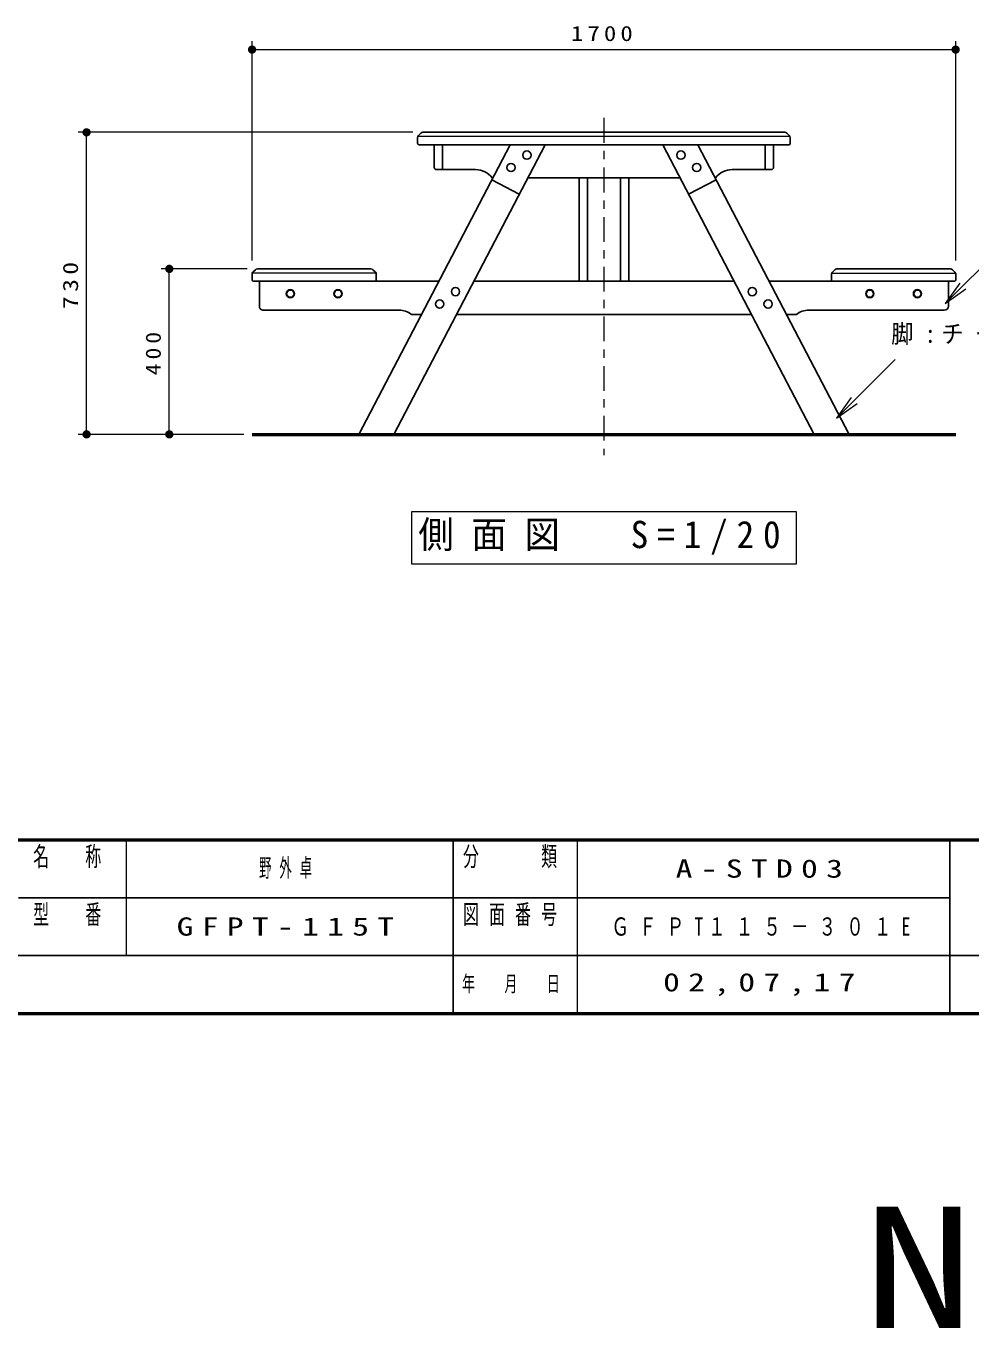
# Model space of a CAD drawing. Units: millimetres on the paper, scale 1:20. Extents: x -365 to 12, y -38 to 257.
# Drawn here: x -181.6 to -67.4, y -38.2 to 119.3 of the extents above; entities that cross this region are included whole.
import ezdxf

# ---------------------------------------------------------------- set-up
doc = ezdxf.new("R2010")
doc.units = ezdxf.units.MM
doc.linetypes.add('USER2', pattern=[6, 3, -1, 1, -1])
doc.layers.add('LY_1', color=7, linetype='Continuous', lineweight=25)
doc.layers.add('LY_2', color=7, linetype='Continuous', lineweight=13)
doc.styles.add('ＭＳ ゴシック', font='')
doc.styles.get('ＭＳ ゴシック').set_extended_font_data('MS Gothic')

# ---------------------------------------------------------------- blocks, each defined once
blk = doc.blocks.new('open_arrow')
at = {"color": 0, "linetype": 'Continuous', "lineweight": -2}
blk.add_lwpolyline([(7.5, 1.25), (0, 0), (7.5, -1.25)], dxfattribs=at)
blk = doc.blocks.new('filled_dot')
at = {"color": 0, "linetype": 'Continuous', "lineweight": -2, "const_width": 1.25}
blk.add_lwpolyline([(-0.625, 0, 1), (0.625, 0, 1)], format="xyb", close=True, dxfattribs=at)

msp = doc.modelspace()

# ---------------------------------------------------------------- linework, layer by layer
at = {"layer": 'LY_1', "lineweight": 13}
for p, q in [((-154.275, 90.992), (-154.275, 117.492)), ((-69.275, 90.992), (-69.275, 117.492)), ((-154.275, 116.492), (-69.275, 116.492)), ((-134.875, 106.492), (-175.275, 106.492)), ((-174.275, 69.992), (-174.275, 106.492)), ((-89.307, 105.992), (-134.244, 105.992)), ((-70.527, 85.799), (-63.456, 92.87)), ((-154.875, 89.992), (-165.275, 89.992)), ((-164.275, 69.992), (-164.275, 89.992)), ((-139.307, 89.492), (-154.244, 89.492)), ((-84.244, 89.492), (-69.307, 89.492)), ((-83.667, 71.958), (-76.596, 79.029)), ((-155.275, 69.992), (-175.275, 69.992)), ((-88.525, 60.642), (-135.025, 60.642)), ((-135.025, 60.642), (-135.025, 54.342)), ((-88.525, 54.342), (-88.525, 60.642)), ((-135.025, 54.342), (-88.525, 54.342))]:
    msp.add_line(p, q, dxfattribs=at)
at = {"layer": 'LY_1', "linetype": 'USER2', "lineweight": 13}
msp.add_line((-111.775, 108.24), (-111.775, 67.484), dxfattribs=at)
at = {"layer": 'LY_1'}
for p, q in [((-134.275, 105.847), (-134.275, 105.142)), ((-134.173, 106.094), (-133.878, 106.389)), ((-133.63, 106.492), (-89.92, 106.492)), ((-89.673, 106.389), (-89.378, 106.094)), ((-89.275, 105.847), (-89.275, 105.142)), ((-123.107, 104.992), (-141.391, 69.992)), ((-118.876, 104.992), (-137.16, 69.992)), ((-134.125, 104.992), (-89.425, 104.992)), ((-132.275, 104.992), (-132.275, 102.242)), ((-131.275, 104.992), (-131.275, 101.992)), ((-104.674, 104.992), (-86.391, 69.992)), ((-100.444, 104.992), (-82.16, 69.992)), ((-92.275, 104.992), (-92.275, 101.992)), ((-91.275, 104.992), (-91.275, 102.242)), ((-132.025, 101.992), (-127.275, 101.992)), ((-120.966, 100.992), (-102.585, 100.992)), ((-114.775, 100.992), (-114.775, 88.492)), ((-113.775, 100.992), (-113.775, 88.492)), ((-109.775, 100.992), (-109.775, 88.492)), ((-108.775, 100.992), (-108.775, 88.492)), ((-96.275, 101.992), (-91.525, 101.992)), ((-122.004, 99.004), (-125.328, 100.741)), ((-101.547, 99.004), (-98.223, 100.741)), ((-154.173, 89.594), (-153.878, 89.889)), ((-139.92, 89.992), (-153.63, 89.992)), ((-139.673, 89.889), (-139.378, 89.594)), ((-83.878, 89.889), (-84.173, 89.594)), ((-83.63, 89.992), (-69.92, 89.992)), ((-69.378, 89.594), (-69.673, 89.889)), ((-154.275, 89.347), (-154.275, 88.642)), ((-131.727, 88.492), (-154.125, 88.492)), ((-153.4, 88.492), (-153.4, 85.492)), ((-139.275, 89.347), (-139.275, 88.642)), ((-96.055, 88.492), (-127.496, 88.492)), ((-91.824, 88.492), (-69.425, 88.492)), ((-84.275, 89.347), (-84.275, 88.642)), ((-70.15, 88.492), (-70.15, 85.492)), ((-69.275, 89.347), (-69.275, 88.642)), ((-150.14, 86.992), (-149.895, 87.416)), ((-149.895, 86.567), (-150.14, 86.992)), ((-149.895, 87.416), (-149.405, 87.416)), ((-149.405, 87.416), (-149.16, 86.992)), ((-149.16, 86.992), (-149.405, 86.567)), ((-144.39, 86.992), (-144.145, 87.416)), ((-144.145, 86.567), (-144.39, 86.992)), ((-144.145, 87.416), (-143.655, 87.416)), ((-143.655, 87.416), (-143.41, 86.992)), ((-143.41, 86.992), (-143.655, 86.567)), ((-80.14, 86.992), (-79.895, 87.416)), ((-79.895, 86.567), (-80.14, 86.992)), ((-79.895, 87.416), (-79.405, 87.416)), ((-79.405, 87.416), (-79.16, 86.992)), ((-79.16, 86.992), (-79.405, 86.567)), ((-74.39, 86.992), (-74.145, 87.416)), ((-74.145, 86.567), (-74.39, 86.992)), ((-74.145, 87.416), (-73.655, 87.416)), ((-73.655, 87.416), (-73.41, 86.992)), ((-73.41, 86.992), (-73.655, 86.567)), ((-149.405, 86.567), (-149.895, 86.567)), ((-143.655, 86.567), (-144.145, 86.567)), ((-79.405, 86.567), (-79.895, 86.567)), ((-73.655, 86.567), (-74.145, 86.567)), ((-152.9, 84.992), (-136.525, 84.992)), ((-135.025, 84.492), (-133.816, 84.492)), ((-129.585, 84.492), (-93.965, 84.492)), ((-88.525, 84.492), (-89.735, 84.492)), ((-70.65, 84.992), (-87.025, 84.992))]:
    msp.add_line(p, q, dxfattribs=at)
at = {"layer": 'LY_1', "lineweight": 50}
msp.add_line((-154.275, 69.992), (-69.275, 69.992), dxfattribs=at)
at = {"layer": 'LY_1'}
for centre, radius in [((-121.081, 103.742), 0.5), ((-102.47, 103.742), 0.5), ((-122.992, 102.242), 0.5), ((-100.558, 102.242), 0.5), ((-149.65, 86.992), 0.49), ((-143.9, 86.992), 0.49), ((-129.7, 87.242), 0.5), ((-93.851, 87.242), 0.5), ((-79.65, 86.992), 0.49), ((-73.9, 86.992), 0.49), ((-131.612, 85.742), 0.5), ((-91.939, 85.742), 0.5)]:
    msp.add_circle(centre, radius, dxfattribs=at)
for centre, radius, start, end in [((-133.925, 105.847), 0.35, 135, 180), ((-133.63, 106.142), 0.35, 90, 135), ((-89.92, 106.142), 0.35, 45, 90), ((-89.625, 105.847), 0.35, 0, 45), ((-134.125, 105.142), 0.15, 179.99999, 270), ((-89.425, 105.142), 0.15, 270, 0), ((-132.025, 102.242), 0.25, 179.99999, 270), ((-127.275, 99.492), 2.5, 36.8699, 90), ((-96.275, 99.492), 2.5, 90, 143.1301), ((-91.525, 102.242), 0.25, 270, 0), ((-153.63, 89.642), 0.35, 90, 135), ((-139.92, 89.642), 0.35, 45, 90), ((-83.63, 89.642), 0.35, 90, 135), ((-69.92, 89.642), 0.35, 45, 90), ((-153.925, 89.347), 0.35, 135, 180), ((-154.125, 88.642), 0.15, 179.99999, 270), ((-139.425, 88.642), 0.15, 270, 0), ((-139.625, 89.347), 0.35, 0, 45), ((-83.925, 89.347), 0.35, 135, 180), ((-84.125, 88.642), 0.15, 180.00001, 270), ((-69.425, 88.642), 0.15, 270, 0.00001), ((-69.625, 89.347), 0.35, 360, 45), ((-152.9, 85.492), 0.5, 179.99999, 270), ((-70.65, 85.492), 0.5, 270, 0), ((-136.525, 82.492), 2.5, 53.1301, 90), ((-87.025, 82.492), 2.5, 90, 126.8699)]:
    msp.add_arc(centre, radius, start, end, dxfattribs=at)
at = {"layer": 'LY_2', "lineweight": 50}
for p, q in [((-365, 21), (0, 21)), ((-365, 0), (0, 0))]:
    msp.add_line(p, q, dxfattribs=at)
at = {"layer": 'LY_2'}
for p, q in [((-169.5, 21), (-169.5, 7)), ((-115, 21), (-115, 0))]:
    msp.add_line(p, q, dxfattribs=at)
at = {"layer": 'LY_2', "color": 211, "lineweight": 25}
for p, q in [((-130, 21), (-130, 0)), ((-70, 21), (-70, 0)), ((-182.5, 14), (-70, 14)), ((-237.5, 7), (0, 7))]:
    msp.add_line(p, q, dxfattribs=at)

# ---------------------------------------------------------------- block references
at = {"layer": 'LY_1', "lineweight": 13, "xscale": 0.4, "yscale": 0.4}
msp.add_blockref('filled_dot', (-154.275, 116.492), dxfattribs=at)
for name, p, rotation in [('filled_dot', (-69.275, 116.492), 180), ('filled_dot', (-174.275, 106.492), 270), ('filled_dot', (-164.275, 89.992), 270), ('open_arrow', (-70.527, 85.799), 45), ('open_arrow', (-83.667, 71.958), 45), ('filled_dot', (-174.275, 69.992), 90), ('filled_dot', (-164.275, 69.992), 90)]:
    msp.add_blockref(name, p, dxfattribs=dict(at, rotation=rotation))

# ---------------------------------------------------------------- texts
at = {"layer": 'LY_1', "style": 'ＭＳ ゴシック'}
for s, insert, char_height, attachment_point in [('\\T1.33;\\W1.2;1700', (-111.775, 117.492), 1.833, 8), ('\\T1.5;\\W0.9;脚:チーク\u300075X75', (-77.067, 82.029), 2.199, 4), ('\\T1.5;\\W0.95;側面図\u3000S=1/20', (-111.775, 57.492), 3.299, 5), ('\\T1.64;\\W0.5;野外卓', (-149.75, 17.5), 2.199, 5), ('\\T1.5;\\W1.35;A-STD03', (-92.5, 17.5), 2.199, 5), ('\\T1.5;\\W1.35;GFPT-115T', (-149.75, 10.5), 2.199, 5), ('\\T1.59;\\W0.7;ＧＦＰT１１５－３０１E', (-92.5, 10.5), 2.199, 5), ('\\T1.5;\\W1.35;02,07,17', (-92.5, 3.5), 2.199, 5), ('\\T1.5;\\W1.35;NCA3G', (-30, -23.333), 14.66, 2)]:
    msp.add_mtext(s, dxfattribs=dict(at, insert=insert, char_height=char_height, attachment_point=attachment_point))
at = {"layer": 'LY_1', "char_height": 1.833, "attachment_point": 8, "rotation": 90, "style": 'ＭＳ ゴシック'}
for s, insert in [('\\T1.33;\\W1.25;730', (-175.275, 88.242)), ('\\T1.33;\\W1.15;400', (-165.275, 79.992))]:
    msp.add_mtext(s, dxfattribs=dict(at, insert=insert))
at = {"layer": 'LY_2', "color": 4, "style": 'ＭＳ ゴシック'}
for s, insert, char_height, attachment_point in [('\\T1.64;\\W0.6;名\u3000称', (-176, 20.167), 2.346, 2), ('\\T1.64;\\W0.6;分\u3000\u3000類', (-122.5, 20.167), 2.346, 2), ('\\T1.64;\\W0.6;型\u3000番', (-176, 13.167), 2.346, 2), ('\\T1.64;\\W0.6;図面番号', (-122.5, 13.167), 2.346, 2), ('\\T1.64;\\W0.6;年\u3000月\u3000日', (-122.5, 3.5), 1.906, 5)]:
    msp.add_mtext(s, dxfattribs=dict(at, insert=insert, char_height=char_height, attachment_point=attachment_point))

doc.saveas('drawing.dxf')
